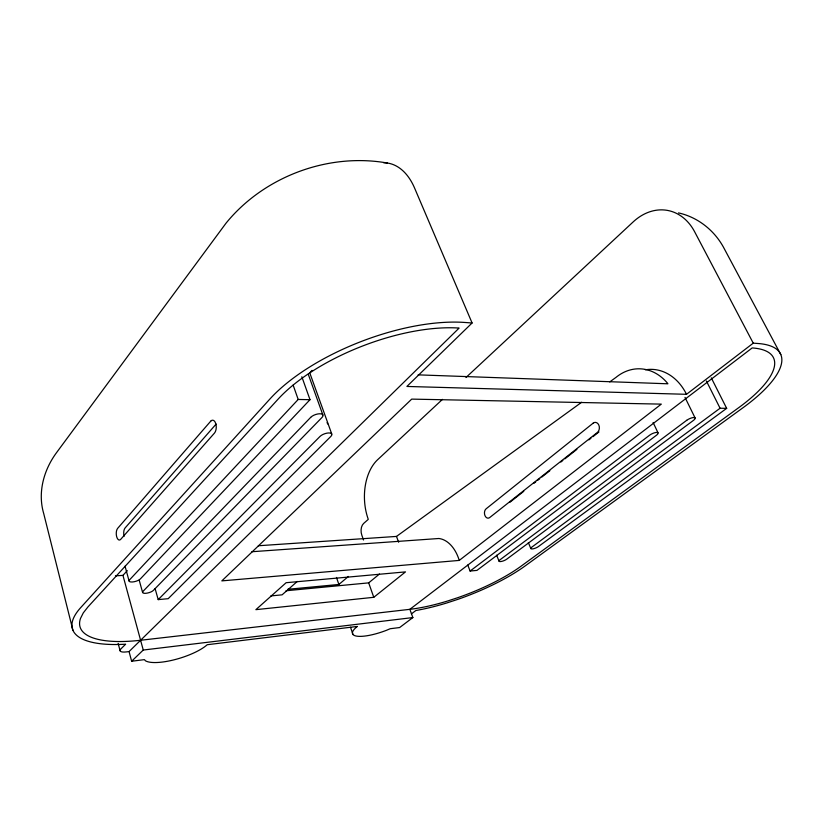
<?xml version="1.0" encoding="UTF-8"?>
<svg xmlns="http://www.w3.org/2000/svg" width="823" height="823" viewBox="0 0 823 823"><rect width="100%" height="100%" fill="white"/><g stroke="black" fill="none" stroke-linecap="round" stroke-linejoin="round"><path stroke-width="1.23" d="M216.099 424.102L125.106 527.955A6.183 2.932 87.8 0 0 124.119 536.277M115.457 575.802A103.729 39.02 -16.4 0 0 122.946 575.359L127.308 570.637M310.25 372.263L311.999 370.371M310.004 399.69L298.193 399.464L129.612 579.804A6.121 2.119 -16.1 0 0 132.524 581.974A6.121 2.119 -16.1 0 0 140.352 578.929L310.004 399.69L301.835 376.759M158.201 599.617L320.013 436.437A6.759 2.767 -19.6 0 1 328.902 432.949A6.759 2.767 -19.6 0 1 330.877 436.396L168.19 598.681L158.201 599.617L155.105 588.62M129.057 651.579L459.121 328.068A129.149 54.339 -21 0 0 278.143 399.093L87.938 606.952L83.288 612.888L80.489 618.474A106.146 34.823 -17 0 0 140.599 640.263L409.854 609.329A88.174 25.328 -21 0 0 447.671 600.985L457.835 597.663A88.174 25.328 -21 0 0 520.969 566.265L738.797 407.611A107.566 35.327 -25 0 0 752.181 347.934L409.854 609.329L412.858 617.569L399.628 627.548L390.174 628.731L386.522 630.284A30.646 8.312 -19.9 0 1 357.151 636.21A30.646 8.312 -19.9 0 1 357.326 626.437L207.231 644.718A35.255 10.39 -17.2 0 1 175.052 659.573A35.255 10.39 -17.2 0 1 145.424 660.776L144.437 659.635L131.639 661.239L129.057 651.579L126.186 651.929A10.792 3.261 -16.5 0 1 120.96 648.843L125.631 644.203A113.78 37.344 -17 0 1 80.695 607.631L269.975 398.949A138.459 58.289 -21 0 1 464.841 322.462L472.093 322.986L414.597 188.086A68.556 41.973 -83.3 0 0 383.641 162.769M472.093 322.986L406.891 386.45L686.505 394.31L753.251 343.16L757.993 343.5A115.302 37.879 -25 0 1 743.076 407.683L525.228 565.864A94.501 27.149 -21 0 1 457.794 599.37L446.94 602.92A94.501 27.149 -21 0 1 415.882 610.501L411.407 613.896M131.639 661.239L143.253 650.036L412.858 617.569M442.476 399.361L377.654 459.687A44.761 28.373 87.5 0 0 368.282 519.364L363.653 523.438A8.744 5.391 86.5 0 0 361.822 535.187L363.54 540.001M465.962 377.51L633.185 221.901A56.592 43.753 -78.8 0 1 694.633 231.767L753.251 343.16M297.309 581.419L282.094 594.834L270.87 595.924M287.69 589.309L338.881 584.464L348.396 576.45M286.023 590.76L368.683 582.869L379.475 574.032M373.786 597.303L405.492 571.892L286.137 582.705L255.881 609.658L373.786 597.303L368.683 582.869M509.735 502.4L523.767 491.321M533.788 483.41L535.794 481.825M537.8 480.241L539.806 478.657M541.812 477.073L549.826 470.746M560.854 462.032L562.86 460.458M564.866 458.874L576.892 449.368M588.918 439.873L590.924 438.289M592.93 436.704L598.949 431.962M459.244 560.412L661.311 404.124L411.716 399.114L221.829 580.884L459.244 560.412A33.825 22.159 84.4 0 0 438.834 538.499L251.869 551.729M470.108 571.039L649.594 435.213A5.494 1.749 -24.4 0 1 656.754 432.425A5.494 1.749 -24.4 0 1 656.559 435.182L476.939 570.401L470.108 571.039L467.773 565.062M726.668 408.352L720.074 408.239L531.874 547.089A4.681 1.327 -22 0 0 532.265 548.941A4.681 1.327 -22 0 0 538.427 546.554L726.668 408.352L711.267 377.829M258.329 545.752L396.491 536.421L581.645 402.272M609.73 381.923L615.974 377.397A53.907 42.168 -89.3 0 1 667.247 382.901L667.926 383.796L418.105 374.856M387.314 163.026C328.14 152.543 263.895 176.585 226.016 223.198L56.766 452.341C43.845 469.655 37.477 492.288 43.681 513.449L72.949 630.367M678.471 212.9C697.565 217.128 713.932 229.998 723.355 247.003L780.811 354.579M706.381 380.967L720.074 408.239M685.003 397.396L695.085 417.919M653.112 422.497L658.009 432.795M528.345 542.583L530.794 548.509M496.65 555.216L499.036 561.163M396.491 536.421L398.641 542.244M309.746 372.819L331.741 433.958M308.255 374.239L322.842 414.885M293.142 385.102L298.193 399.464M336.463 577.437L338.881 584.464M350.505 627.229L353.005 634.523M139.2 580.174L142.595 592.447M125.045 566.203L129.108 581.059M122.946 575.359L143.253 650.036M118.142 643.38L120.107 650.808M327.05 422.621A6.502 3.868 -89.9 0 1 327.677 423.948M645.376 369.815A53.423 42.168 -89.3 0 1 686.505 394.31M210.719 421.181L117.658 528.356A6.214 2.922 87.8 0 0 116.671 536.719A6.214 2.922 87.8 0 0 120.683 539.374L214.494 433.063A6.944 3.662 -90 0 0 215.749 423.526A6.944 3.662 -90 0 0 210.709 421.181M310.662 417.384L143.109 591.253A5.926 1.996 -16.4 0 0 145.856 593.301A5.926 1.996 -16.4 0 0 153.448 590.338L321.988 417.477A7.006 2.973 -19.5 0 0 319.869 413.763A7.006 2.973 -19.5 0 0 310.662 417.384M593.146 423.166L486.115 508.82A4.969 3.426 86.3 0 0 484.942 515.537A4.969 3.426 86.3 0 0 489.654 517.585L597.375 432.456A5.422 4.105 -89.7 0 0 598.794 425.007A5.422 4.105 -89.7 0 0 593.146 423.166M686.711 420.316L500.034 559.774A4.671 1.327 -21.6 0 0 500.579 561.564A4.671 1.327 -21.6 0 0 506.731 559.177L693.491 420.368A5.535 1.739 -24.9 0 0 693.892 417.528A5.535 1.739 -24.9 0 0 686.711 420.316"/></g></svg>
